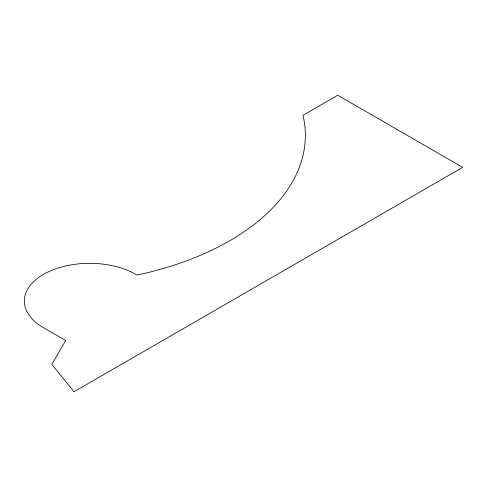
<?xml version="1.0" encoding="UTF-8"?>
<svg xmlns="http://www.w3.org/2000/svg" width="487" height="487" viewBox="0 0 487 487"><rect width="100%" height="100%" fill="white"/><g stroke="black" fill="none" stroke-linecap="round" stroke-linejoin="round"><path stroke-width="0.73" d="M65.635 340.48L51.896 364.434L73.969 391.767L462.65 167.364L337.716 95.233L303.011 115.273A258.244 149.095 0 0 1 137.03 275.082A65.313 37.712 0 0 0 43.416 274.412A65.313 37.712 0 0 0 44.81 328.457L65.635 340.48"/></g></svg>
